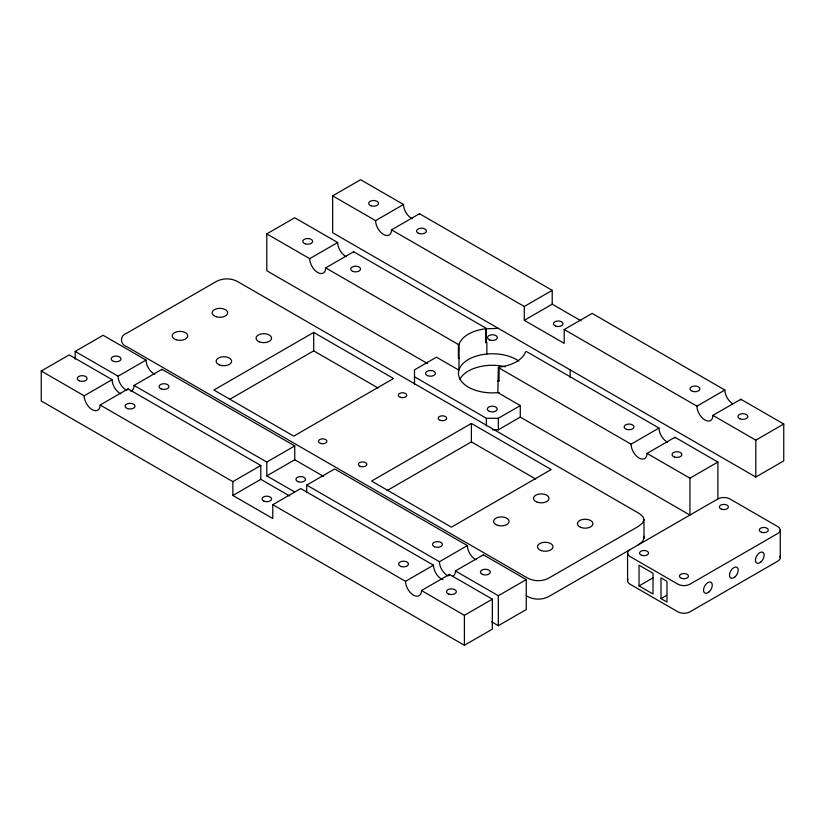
<?xml version="1.0" encoding="UTF-8"?>
<svg xmlns="http://www.w3.org/2000/svg" width="825" height="825" viewBox="0 0 825 825"><rect width="100%" height="100%" fill="white"/><g stroke="black" fill="none" stroke-linecap="round" stroke-linejoin="round"><path stroke-width="1.24" d="M644.036 519.668L642.531 523.122L638.045 526.587L550.223 577.283C543.025 581.821 533.466 581.821 526.268 577.283L127.081 346.82C119.635 344.551 119.635 335.249 127.081 332.991L214.902 282.284C222.1 277.747 231.65 277.747 238.848 282.284L639.447 513.624L642.531 516.213L643.943 518.801L644.036 538.106L642.531 541.561L638.045 545.026M414.501 384.46L414.501 369.858L436.456 357.184L458.917 370.157L459.143 344.087A33.877 19.553 0 0 1 485.616 328.804L498.331 328.381M427.525 363.557L266.795 270.755L266.795 233.888L294.742 217.748L337.652 242.529A11.292 6.518 60 0 0 346.356 256.73M332.661 195.855L375.571 220.636A11.292 6.518 60 0 0 383.563 234.465A11.292 6.518 60 0 0 391.545 229.855L524.277 306.488L524.277 320.306L564.197 343.355L564.197 329.526L696.929 406.158A11.292 6.518 60 0 0 704.911 419.987A11.292 6.518 60 0 0 712.893 415.377L740.84 399.248L783.75 424.019L783.75 460.897L755.803 477.036L332.661 232.733L332.661 195.855L360.608 179.726L403.518 204.497A11.292 6.518 60 0 0 412.222 218.708M41.25 371.013L84.16 395.794A11.292 6.518 60 0 0 92.142 409.623A11.292 6.518 60 0 0 100.134 405.013L232.867 481.645L232.867 495.474L272.786 518.513L272.786 504.694L405.518 581.326A11.292 6.518 60 0 0 413.5 595.145A11.292 6.518 60 0 0 421.482 590.535L449.429 574.406L492.339 599.187L492.339 629.145L464.392 645.274L41.25 400.981L41.25 371.013L69.197 354.884L112.107 379.655A11.292 6.518 60 0 0 120.811 393.865M75.178 359.112L75.178 351.429L103.125 335.29L146.035 360.071A11.292 6.518 60 0 0 154.739 374.272M266.795 233.888L309.705 258.658L337.652 242.529M375.571 220.636L403.518 204.497M84.16 395.794L112.107 379.655M75.178 351.429L118.099 376.2L146.035 360.071M309.705 258.658A11.292 6.518 60 0 0 317.687 272.487A11.292 6.518 60 0 0 325.679 267.877L353.616 251.749L486.348 328.381L486.348 342.21L485.616 342.633L485.616 328.804M391.545 229.855L419.482 213.716L552.214 290.348L552.214 304.177L581.048 320.822M100.134 405.013L128.071 388.874L260.803 465.506L260.803 479.335L289.637 495.98M130.443 391.05A11.292 6.518 60 0 0 134.062 385.419L162.009 369.291L294.742 445.923L294.742 459.752L323.565 476.396M313.696 332.413L213.902 390.029L293.741 436.126L393.535 378.51L313.696 332.413L313.696 350.852L229.422 399.506M325.679 267.877L458.411 344.51L459.143 344.087M524.277 306.488L552.214 290.348M232.867 481.645L260.803 465.506M134.062 385.419L266.795 462.052L294.742 445.923M458.411 344.51L458.411 358.339L459.143 357.916M524.277 320.306L552.214 304.177M232.867 495.474L260.803 479.335M266.795 462.052L266.795 475.881L294.742 459.752M498.331 367.558L631.063 444.19A11.292 6.518 60 0 0 639.045 458.019A11.292 6.518 60 0 0 647.027 453.41L689.937 478.18L689.937 515.058L520.286 417.11L520.286 405.591L497.826 392.618L498.331 367.558L499.063 367.135A33.877 19.553 0 0 0 525.535 351.852L526.268 351.429L659 428.062A11.292 6.518 60 0 0 667.703 442.262M564.197 329.526L592.133 313.397L724.866 390.029A11.292 6.518 60 0 0 732.858 403.858M272.786 504.694L300.723 488.555L433.455 565.187A11.292 6.518 60 0 0 442.891 579.697M306.714 492.638L306.714 485.1L334.661 468.961L467.393 545.593A11.292 6.518 60 0 0 476.087 559.804M498.331 381.387L499.063 380.964L499.063 367.135M471.384 423.452L371.58 481.068L451.419 527.165L551.224 469.538L471.384 423.452L471.384 441.891L387.111 490.545M414.501 376.778L486.348 418.265L498.331 418.265L520.286 405.591M492.339 429.784L498.331 429.784L520.286 417.11M631.063 444.19L659 428.062M696.929 406.158L724.866 390.029M405.518 581.326L433.455 565.187M306.714 485.1L439.447 561.732L467.393 545.593M647.027 453.41L674.974 437.271L717.884 462.052L717.884 498.929L550.223 595.722C543.025 600.26 533.466 600.26 526.268 595.722M452.461 576.407A11.292 6.518 60 0 0 455.41 570.952L483.357 554.812L526.268 579.593L526.268 609.551L498.331 625.69L491.648 621.833M689.937 478.18L717.884 462.052M712.893 415.377L755.803 440.158L783.75 424.019M421.482 590.535L464.392 615.316L492.339 599.187M455.41 570.952L498.331 595.722L526.268 579.593M639.045 585.936L653.018 594L653.018 573.251L639.045 565.187L639.045 585.936L653.462 577.603M661 598.61L666.982 602.064L666.982 581.326L661 577.861L661 598.61L666.538 595.403M485.616 342.633L486.853 342.499L486.853 354.018M498.981 380.975L497.898 381.088M313.696 350.852L378.015 387.977M471.384 441.891L535.693 479.016M266.795 475.881L294.515 491.886M643.655 536.384L644.036 538.106M780.244 530.042L780.244 557.7M755.803 440.158L755.803 477.036M627.577 553.09L627.577 580.748M570.178 369.858L570.178 377.541M498.331 418.265L498.331 429.784M498.331 595.722L498.331 625.69M486.348 418.265L486.348 425.948M464.392 615.316L464.392 645.274M483.357 554.812A11.292 6.518 60 0 1 483.326 555.627M448.15 575.933A11.292 6.518 60 0 1 439.447 561.732M162.009 369.291A11.292 6.518 60 0 1 161.978 370.095M126.792 390.411A11.292 6.518 60 0 1 118.099 376.2M449.429 574.406A11.292 6.518 60 0 1 449.398 575.221M128.071 388.874A11.292 6.518 60 0 1 128.04 389.689M740.84 399.248A11.292 6.518 60 0 1 740.809 400.053M419.482 213.716A11.292 6.518 60 0 1 419.451 214.531M353.616 251.749A11.292 6.518 60 0 1 353.585 252.553M499.197 392.473A33.877 19.553 0 0 1 460.659 380.243A33.877 19.553 0 0 1 475.52 356.348A33.877 19.553 0 0 1 518.729 361.061M674.974 437.271A11.292 6.518 60 0 1 674.933 438.085M459.845 379.335A33.877 19.553 0 0 1 505.209 366.754M717.884 498.929A8.467 4.888 0 0 1 729.857 498.929L777.758 526.587A8.467 4.888 0 0 1 777.758 533.497L689.937 584.203A8.467 4.888 0 0 1 677.964 584.203L630.063 556.545A8.467 4.888 0 0 1 630.063 549.636M779.831 556.184A8.467 4.888 0 0 1 777.758 561.155L689.937 611.861A8.467 4.888 0 0 1 677.964 611.861L630.063 584.203A8.467 4.888 0 0 1 627.99 579.232M482.45 574.406A4.94 2.857 0 0 0 490.267 572.395A4.94 2.857 0 0 0 483.337 569.498A4.94 2.857 0 0 0 482.45 574.406M434.548 546.758A4.94 2.857 0 0 0 442.365 544.737A4.94 2.857 0 0 0 435.435 541.839A4.94 2.857 0 0 0 434.548 546.758M298.33 481.738A4.795 2.774 0 0 0 305.528 479.335A4.795 2.774 0 0 0 298.33 476.943A4.795 2.774 0 0 0 298.33 481.738M161.102 388.884A4.94 2.857 0 0 0 168.919 386.863A4.94 2.857 0 0 0 161.989 383.965A4.94 2.857 0 0 0 161.102 388.884M113.633 361.381A4.94 2.857 0 0 0 121.038 358.916A4.94 2.857 0 0 0 113.633 356.441A4.94 2.857 0 0 0 113.633 361.381M401.053 566.507A4.94 2.857 0 0 0 408.457 564.032A4.94 2.857 0 0 0 401.053 561.567A4.94 2.857 0 0 0 401.053 566.507M448.955 594.165A4.94 2.857 0 0 0 456.359 591.69A4.94 2.857 0 0 0 448.955 589.225A4.94 2.857 0 0 0 448.955 594.165M263.979 501.167A4.795 2.774 0 0 0 271.569 499.218A4.795 2.774 0 0 0 264.835 496.403A4.795 2.774 0 0 0 263.979 501.167M127.597 408.633A4.94 2.857 0 0 0 135.011 406.158A4.94 2.857 0 0 0 127.597 403.693A4.94 2.857 0 0 0 127.597 408.633M79.272 380.81A4.94 2.857 0 0 0 87.079 378.799A4.94 2.857 0 0 0 80.149 375.901A4.94 2.857 0 0 0 79.272 380.81M555.803 326.164A4.795 2.774 0 0 0 563.001 323.771A4.795 2.774 0 0 0 555.803 321.368A4.795 2.774 0 0 0 555.803 326.164M739.932 418.842A4.94 2.857 0 0 0 747.749 416.831A4.94 2.857 0 0 0 740.819 413.933A4.94 2.857 0 0 0 739.932 418.842M692.464 391.349A4.94 2.857 0 0 0 699.868 388.874A4.94 2.857 0 0 0 692.464 386.409A4.94 2.857 0 0 0 692.464 391.349M418.584 233.31A4.94 2.857 0 0 0 426.391 231.299A4.94 2.857 0 0 0 419.471 228.401A4.94 2.857 0 0 0 418.584 233.31M371.106 205.817A4.94 2.857 0 0 0 378.52 203.342A4.94 2.857 0 0 0 371.106 200.877A4.94 2.857 0 0 0 371.106 205.817M427.567 375.674A4.94 2.857 0 0 0 435.373 373.663A4.94 2.857 0 0 0 428.453 370.765A4.94 2.857 0 0 0 427.567 375.674M489.359 411.355A4.94 2.857 0 0 0 497.176 409.334A4.94 2.857 0 0 0 490.246 406.436A4.94 2.857 0 0 0 489.359 411.355M489.524 339.91A4.94 2.857 0 0 0 497.331 337.889A4.94 2.857 0 0 0 490.401 334.991A4.94 2.857 0 0 0 489.524 339.91M305.24 243.839A4.94 2.857 0 0 0 312.654 241.374A4.94 2.857 0 0 0 305.24 238.899A4.94 2.857 0 0 0 305.24 243.839M353.141 271.497A4.94 2.857 0 0 0 360.556 269.032A4.94 2.857 0 0 0 353.141 266.558A4.94 2.857 0 0 0 353.141 271.497M626.587 429.371A4.94 2.857 0 0 0 634.002 426.907A4.94 2.857 0 0 0 626.587 424.432A4.94 2.857 0 0 0 626.587 429.371M674.499 457.029A4.94 2.857 0 0 0 681.904 454.565A4.94 2.857 0 0 0 674.499 452.09A4.94 2.857 0 0 0 674.499 457.029M320.564 443.427A4.238 2.444 0 0 0 326.917 441.313A4.238 2.444 0 0 0 320.564 439.189A4.238 2.444 0 0 0 320.564 443.427M440.323 420.379A4.238 2.444 0 0 0 446.676 418.265A4.238 2.444 0 0 0 440.323 416.14A4.238 2.444 0 0 0 440.323 420.379M360.113 466.331A4.238 2.444 0 0 0 366.816 464.609A4.238 2.444 0 0 0 360.876 462.124A4.238 2.444 0 0 0 360.113 466.331M400.403 397.33A4.238 2.444 0 0 0 406.756 395.216A4.238 2.444 0 0 0 400.403 393.102A4.238 2.444 0 0 0 400.403 397.33M219.326 364.846A7.765 4.486 0 0 0 231.598 361.68A7.765 4.486 0 0 0 220.718 357.132A7.765 4.486 0 0 0 219.326 364.846M259.246 341.798A7.765 4.486 0 0 0 271.518 338.632A7.765 4.486 0 0 0 260.638 334.084A7.765 4.486 0 0 0 259.246 341.798M216.006 316.697A7.765 4.486 0 0 0 227.648 312.819A7.765 4.486 0 0 0 216.006 308.942A7.765 4.486 0 0 0 216.006 316.697M176.076 339.745A7.765 4.486 0 0 0 187.718 335.858A7.765 4.486 0 0 0 176.076 331.98A7.765 4.486 0 0 0 176.076 339.745M541.355 550.636A7.765 4.486 0 0 0 552.998 546.748A7.765 4.486 0 0 0 541.355 542.871A7.765 4.486 0 0 0 541.355 550.636M580.594 527.33A7.765 4.486 0 0 0 592.876 524.164A7.765 4.486 0 0 0 581.986 519.616A7.765 4.486 0 0 0 580.594 527.33M537.364 502.229A7.765 4.486 0 0 0 549.007 498.352A7.765 4.486 0 0 0 537.364 494.474A7.765 4.486 0 0 0 537.364 502.229M497.434 525.278A7.765 4.486 0 0 0 509.077 521.39A7.765 4.486 0 0 0 497.434 517.512A7.765 4.486 0 0 0 497.434 525.278M760.743 562.103A6.208 3.589 -60 0 0 763.042 552.41A6.208 3.589 -60 0 0 755.618 558.577A6.208 3.589 -60 0 0 760.743 562.103M708.84 592.072A6.208 3.589 -60 0 0 711.15 582.368A6.208 3.589 -60 0 0 703.715 588.534A6.208 3.589 -60 0 0 708.84 592.072M734.786 577.087A6.208 3.589 -60 0 0 737.096 567.394A6.208 3.589 -60 0 0 729.671 573.561A6.208 3.589 -60 0 0 734.786 577.087M641.664 555.308A4.517 2.609 0 0 0 648.543 553.163A4.517 2.609 0 0 0 641.881 550.791A4.517 2.609 0 0 0 641.664 555.308M721.504 509.211A4.517 2.609 0 0 0 728.382 507.066A4.517 2.609 0 0 0 721.72 504.704A4.517 2.609 0 0 0 721.504 509.211M681.584 578.356A4.517 2.609 0 0 0 688.462 576.211A4.517 2.609 0 0 0 681.801 573.839A4.517 2.609 0 0 0 681.584 578.356M761.423 532.259A4.517 2.609 0 0 0 768.302 530.114A4.517 2.609 0 0 0 761.64 527.752A4.517 2.609 0 0 0 761.423 532.259"/></g></svg>
